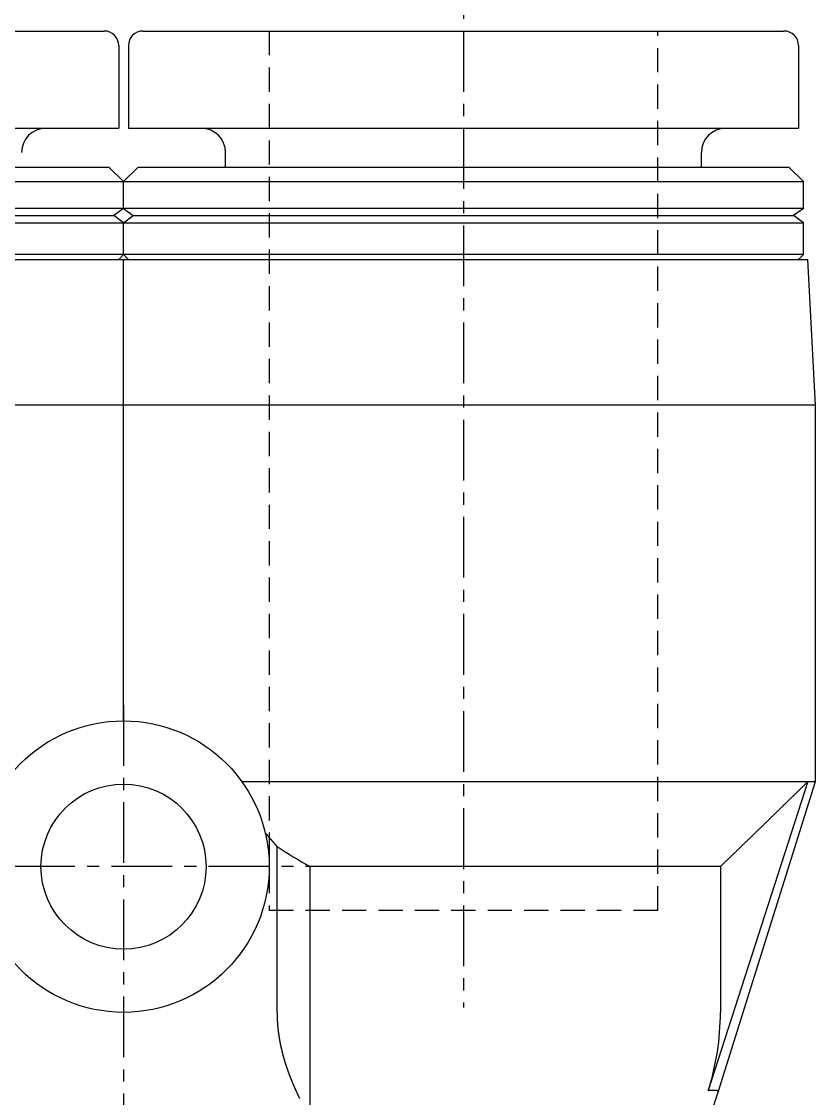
# Model space of a CAD drawing. Extents: x -6 to 107, y -15 to 86.
# Drawn here: x 37.23 to 53.58, y 29.68 to 51.85 of the extents above; entities that cross this region are included whole.
import ezdxf

# ---------------------------------------------------------------- set-up
doc = ezdxf.new("R2010")
doc.units = 0
doc.linetypes.add('CENTER', pattern=[2, 1.25, -0.25, 0.25, -0.25])
doc.linetypes.add('DASHED', pattern=[0.75, 0.5, -0.25])
doc.layers.get('0').update_dxf_attribs({"linetype": 'CONTINUOUS'})
doc.layers.add('CENTER', color=1, linetype='CENTER')

msp = doc.modelspace()

# ---------------------------------------------------------------- linework, layer by layer
at = {"color": 7, "linetype": 'CONTINUOUS'}
for p, q in [((25.731, 51.652), (38.931, 51.652)), ((39.731, 51.652), (52.931, 51.652)), ((39.231, 51.352), (39.231, 49.652)), ((39.431, 51.352), (39.431, 49.652)), ((53.231, 51.352), (53.231, 49.652)), ((25.431, 49.652), (39.231, 49.652)), ((39.431, 49.652), (53.231, 49.652)), ((41.431, 48.852), (41.431, 49.152)), ((51.231, 48.852), (51.231, 49.152)), ((25.631, 48.852), (39.031, 48.852)), ((39.331, 48.552), (39.031, 48.852)), ((39.331, 48.552), (39.631, 48.852)), ((39.631, 48.852), (53.031, 48.852)), ((53.331, 48.552), (53.031, 48.852)), ((25.331, 48.552), (39.331, 48.552)), ((39.331, 48.552), (53.331, 48.552)), ((39.331, 48.002), (39.331, 48.552)), ((53.331, 48.002), (53.331, 48.552)), ((39.331, 48.002), (25.331, 48.002)), ((39.331, 48.002), (39.131, 47.852)), ((39.331, 48.002), (39.531, 47.852)), ((53.331, 48.002), (39.331, 48.002)), ((53.331, 48.002), (53.131, 47.852)), ((25.331, 47.702), (39.331, 47.702)), ((25.531, 47.852), (39.131, 47.852)), ((39.331, 47.702), (39.131, 47.852)), ((39.331, 47.702), (39.531, 47.852)), ((39.331, 47.702), (53.331, 47.702)), ((39.331, 47.052), (39.331, 47.702)), ((39.531, 47.852), (53.131, 47.852)), ((53.331, 47.702), (53.131, 47.852)), ((53.331, 47.052), (53.331, 47.702)), ((39.331, 47.052), (25.331, 47.052)), ((39.231, 46.952), (39.331, 47.052)), ((39.431, 46.952), (39.331, 47.052)), ((53.331, 47.052), (39.331, 47.052)), ((53.231, 46.952), (53.331, 47.052)), ((25.238, 46.952), (53.423, 46.952)), ((39.331, 37.452), (39.331, 46.952)), ((53.581, 43.952), (53.423, 46.952)), ((53.581, 43.952), (25.081, 43.952)), ((53.581, 36.202), (53.581, 43.952)), ((41.767, 36.202), (53.581, 36.202)), ((53.424, 36.202), (51.372, 29.844)), ((51.579, 29.809), (53.581, 36.202)), ((42.493, 31.452), (42.493, 34.866)), ((51.622, 34.452), (43.168, 34.452)), ((43.168, 34.452), (43.168, 29.277)), ((51.622, 34.452), (51.622, 31.452))]:
    msp.add_line(p, q, dxfattribs=at)
at = {"color": 3, "linetype": 'DASHED'}
for p, q in [((42.331, 51.652), (42.331, 33.552)), ((50.331, 33.552), (50.331, 51.652)), ((42.331, 33.552), (50.331, 33.552)), ((39.338, 31.452), (39.224, 31.454))]:
    msp.add_line(p, q, dxfattribs=at)
at = {"color": 7}
for points in [[(51.622, 34.452, 0), (51.633, 34.463, 0), (51.645, 34.474, 0), (51.656, 34.484, 0), (51.668, 34.495, 0), (51.679, 34.506, 0), (51.69, 34.517, 0), (51.702, 34.528, 0), (51.713, 34.539, 0), (51.724, 34.55, 0), (51.736, 34.561, 0), (51.747, 34.572, 0), (51.759, 34.583, 0), (51.77, 34.594, 0), (51.781, 34.605, 0), (51.793, 34.616, 0), (51.804, 34.627, 0), (51.815, 34.638, 0), (51.827, 34.649, 0), (51.838, 34.66, 0), (51.849, 34.671, 0), (51.861, 34.682, 0), (51.872, 34.693, 0), (51.884, 34.704, 0), (51.895, 34.715, 0), (51.906, 34.726, 0), (51.918, 34.737, 0), (51.929, 34.748, 0), (51.94, 34.759, 0), (51.952, 34.77, 0), (51.963, 34.781, 0), (51.974, 34.792, 0), (51.986, 34.803, 0), (51.997, 34.814, 0), (52.009, 34.825, 0), (52.02, 34.836, 0), (52.031, 34.847, 0), (52.043, 34.858, 0), (52.054, 34.868, 0), (52.065, 34.88, 0), (52.077, 34.891, 0), (52.088, 34.901, 0), (52.099, 34.913, 0), (52.111, 34.923, 0), (52.122, 34.934, 0), (52.133, 34.945, 0), (52.145, 34.956, 0), (52.156, 34.967, 0), (52.167, 34.978, 0), (52.179, 34.989, 0), (52.19, 35, 0), (52.202, 35.011, 0), (52.213, 35.022, 0), (52.224, 35.033, 0), (52.236, 35.044, 0), (52.247, 35.055, 0), (52.258, 35.066, 0), (52.27, 35.077, 0), (52.281, 35.088, 0), (52.292, 35.099, 0), (52.304, 35.11, 0), (52.315, 35.121, 0), (52.326, 35.132, 0), (52.338, 35.143, 0), (52.349, 35.154, 0), (52.36, 35.165, 0), (52.372, 35.176, 0), (52.383, 35.187, 0), (52.394, 35.198, 0), (52.406, 35.209, 0), (52.417, 35.22, 0), (52.428, 35.231, 0), (52.44, 35.242, 0), (52.451, 35.253, 0), (52.462, 35.264, 0), (52.474, 35.275, 0), (52.485, 35.286, 0), (52.496, 35.297, 0), (52.508, 35.308, 0), (52.519, 35.319, 0), (52.53, 35.33, 0), (52.542, 35.341, 0), (52.553, 35.352, 0), (52.564, 35.363, 0), (52.576, 35.374, 0), (52.587, 35.385, 0), (52.598, 35.396, 0), (52.61, 35.407, 0), (52.621, 35.418, 0), (52.632, 35.429, 0), (52.644, 35.44, 0), (52.655, 35.451, 0), (52.666, 35.462, 0), (52.678, 35.473, 0), (52.689, 35.484, 0), (52.7, 35.495, 0), (52.712, 35.507, 0), (52.723, 35.517, 0), (52.734, 35.529, 0), (52.746, 35.539, 0), (52.757, 35.55, 0), (52.768, 35.562, 0), (52.779, 35.573, 0), (52.791, 35.584, 0), (52.802, 35.595, 0), (52.813, 35.606, 0), (52.825, 35.617, 0), (52.836, 35.628, 0), (52.847, 35.639, 0), (52.859, 35.65, 0), (52.87, 35.661, 0), (52.881, 35.672, 0), (52.893, 35.683, 0), (52.904, 35.694, 0), (52.915, 35.705, 0), (52.927, 35.716, 0), (52.938, 35.727, 0), (52.949, 35.738, 0), (52.961, 35.749, 0), (52.972, 35.76, 0), (52.983, 35.771, 0), (52.995, 35.782, 0), (53.006, 35.793, 0), (53.017, 35.804, 0), (53.028, 35.815, 0), (53.04, 35.826, 0), (53.051, 35.837, 0), (53.062, 35.848, 0), (53.074, 35.859, 0), (53.085, 35.87, 0), (53.096, 35.881, 0), (53.108, 35.892, 0), (53.119, 35.903, 0), (53.13, 35.914, 0), (53.141, 35.925, 0), (53.153, 35.937, 0), (53.164, 35.948, 0), (53.175, 35.959, 0), (53.187, 35.97, 0), (53.198, 35.981, 0), (53.209, 35.992, 0), (53.221, 36.003, 0), (53.232, 36.014, 0), (53.243, 36.025, 0), (53.254, 36.036, 0), (53.266, 36.047, 0), (53.277, 36.058, 0), (53.288, 36.069, 0), (53.3, 36.08, 0), (53.311, 36.091, 0), (53.322, 36.102, 0), (53.333, 36.113, 0), (53.345, 36.124, 0), (53.356, 36.135, 0), (53.367, 36.146, 0), (53.379, 36.157, 0), (53.39, 36.169, 0), (53.401, 36.179, 0), (53.412, 36.191, 0), (53.424, 36.202, 0)], [(42.493, 34.866, 0), (42.491, 34.868, 0), (42.49, 34.869, 0), (42.488, 34.871, 0), (42.487, 34.873, 0), (42.485, 34.875, 0), (42.484, 34.877, 0), (42.482, 34.878, 0), (42.481, 34.88, 0), (42.479, 34.882, 0), (42.478, 34.884, 0), (42.476, 34.886, 0), (42.475, 34.887, 0), (42.473, 34.889, 0), (42.472, 34.891, 0), (42.47, 34.893, 0), (42.469, 34.895, 0), (42.467, 34.896, 0), (42.466, 34.898, 0), (42.464, 34.9, 0), (42.462, 34.902, 0), (42.461, 34.904, 0), (42.459, 34.905, 0), (42.458, 34.907, 0), (42.456, 34.909, 0), (42.455, 34.911, 0), (42.453, 34.912, 0), (42.452, 34.914, 0), (42.45, 34.916, 0), (42.449, 34.918, 0), (42.447, 34.92, 0), (42.446, 34.921, 0), (42.444, 34.923, 0), (42.443, 34.925, 0), (42.441, 34.927, 0), (42.44, 34.928, 0), (42.438, 34.93, 0), (42.437, 34.932, 0), (42.435, 34.934, 0), (42.434, 34.936, 0), (42.432, 34.937, 0), (42.431, 34.939, 0), (42.429, 34.941, 0), (42.428, 34.943, 0), (42.426, 34.945, 0), (42.424, 34.946, 0), (42.423, 34.948, 0), (42.421, 34.95, 0), (42.42, 34.952, 0), (42.418, 34.953, 0), (42.417, 34.955, 0), (42.415, 34.957, 0), (42.414, 34.959, 0), (42.412, 34.961, 0), (42.411, 34.962, 0), (42.409, 34.964, 0), (42.408, 34.966, 0), (42.406, 34.968, 0), (42.404, 34.969, 0), (42.403, 34.971, 0), (42.401, 34.973, 0), (42.4, 34.975, 0), (42.398, 34.977, 0), (42.397, 34.978, 0), (42.395, 34.98, 0), (42.394, 34.982, 0), (42.392, 34.984, 0), (42.391, 34.986, 0), (42.389, 34.987, 0), (42.388, 34.989, 0), (42.386, 34.991, 0), (42.385, 34.993, 0), (42.383, 34.994, 0), (42.382, 34.996, 0), (42.38, 34.998, 0), (42.379, 35, 0), (42.377, 35.002, 0), (42.375, 35.003, 0), (42.374, 35.005, 0), (42.372, 35.007, 0), (42.371, 35.009, 0), (42.369, 35.01, 0), (42.368, 35.012, 0), (42.366, 35.014, 0), (42.365, 35.016, 0), (42.363, 35.017, 0), (42.362, 35.019, 0), (42.36, 35.021, 0), (42.358, 35.023, 0), (42.357, 35.025, 0), (42.355, 35.026, 0), (42.354, 35.028, 0), (42.352, 35.03, 0), (42.351, 35.032, 0), (42.349, 35.033, 0), (42.348, 35.035, 0), (42.346, 35.037, 0), (42.345, 35.039, 0), (42.343, 35.041, 0), (42.342, 35.042, 0), (42.34, 35.044, 0), (42.339, 35.046, 0), (42.337, 35.048, 0), (42.335, 35.049, 0), (42.334, 35.051, 0), (42.332, 35.053, 0), (42.331, 35.055, 0), (42.329, 35.056, 0), (42.328, 35.058, 0), (42.326, 35.06, 0), (42.325, 35.062, 0), (42.323, 35.064, 0), (42.322, 35.065, 0), (42.32, 35.067, 0), (42.318, 35.069, 0), (42.317, 35.071, 0), (42.315, 35.072, 0), (42.314, 35.074, 0), (42.312, 35.076, 0), (42.311, 35.078, 0), (42.309, 35.08, 0), (42.308, 35.081, 0), (42.306, 35.083, 0), (42.304, 35.085, 0), (42.303, 35.087, 0), (42.301, 35.088, 0), (42.3, 35.09, 0), (42.298, 35.092, 0), (42.297, 35.094, 0), (42.295, 35.095, 0), (42.294, 35.097, 0), (42.292, 35.099, 0), (42.291, 35.101, 0), (42.289, 35.102, 0), (42.287, 35.104, 0), (42.286, 35.106, 0), (42.284, 35.108, 0), (42.283, 35.109, 0), (42.281, 35.111, 0), (42.28, 35.113, 0), (42.278, 35.115, 0), (42.277, 35.117, 0), (42.275, 35.118, 0), (42.273, 35.12, 0), (42.272, 35.122, 0), (42.27, 35.124, 0), (42.269, 35.125, 0), (42.267, 35.127, 0), (42.266, 35.129, 0), (42.264, 35.131, 0), (42.263, 35.132, 0), (42.261, 35.134, 0), (42.26, 35.136, 0), (42.258, 35.138, 0), (42.256, 35.139, 0), (42.255, 35.141, 0), (42.253, 35.143, 0), (42.252, 35.145, 0), (42.25, 35.147, 0), (42.249, 35.148, 0)], [(42.493, 31.452, 0), (42.493, 31.448, 0), (42.493, 31.444, 0), (42.493, 31.44, 0), (42.493, 31.436, 0), (42.493, 31.433, 0), (42.493, 31.429, 0), (42.493, 31.425, 0), (42.493, 31.421, 0), (42.493, 31.418, 0), (42.493, 31.414, 0), (42.493, 31.41, 0), (42.493, 31.406, 0), (42.493, 31.402, 0), (42.493, 31.398, 0), (42.493, 31.395, 0), (42.493, 31.391, 0), (42.494, 31.387, 0), (42.494, 31.383, 0), (42.494, 31.38, 0), (42.494, 31.376, 0), (42.494, 31.372, 0), (42.494, 31.368, 0), (42.494, 31.364, 0), (42.494, 31.361, 0), (42.494, 31.357, 0), (42.494, 31.353, 0), (42.495, 31.349, 0), (42.495, 31.345, 0), (42.495, 31.342, 0), (42.495, 31.338, 0), (42.495, 31.334, 0), (42.495, 31.33, 0), (42.495, 31.326, 0), (42.495, 31.323, 0), (42.496, 31.319, 0), (42.496, 31.315, 0), (42.496, 31.311, 0), (42.496, 31.308, 0), (42.496, 31.304, 0), (42.496, 31.3, 0), (42.497, 31.296, 0), (42.497, 31.292, 0), (42.497, 31.288, 0), (42.497, 31.285, 0), (42.498, 31.281, 0), (42.498, 31.277, 0), (42.498, 31.273, 0), (42.498, 31.27, 0), (42.498, 31.266, 0), (42.499, 31.262, 0), (42.499, 31.258, 0), (42.499, 31.255, 0), (42.499, 31.251, 0), (42.499, 31.247, 0), (42.5, 31.243, 0), (42.5, 31.239, 0), (42.5, 31.235, 0), (42.501, 31.232, 0), (42.501, 31.228, 0), (42.501, 31.224, 0), (42.501, 31.22, 0), (42.502, 31.217, 0), (42.502, 31.213, 0), (42.502, 31.209, 0), (42.502, 31.205, 0), (42.503, 31.201, 0), (42.503, 31.198, 0), (42.503, 31.194, 0), (42.504, 31.19, 0), (42.504, 31.186, 0), (42.504, 31.183, 0), (42.505, 31.179, 0), (42.505, 31.175, 0), (42.505, 31.171, 0), (42.506, 31.167, 0), (42.506, 31.164, 0), (42.506, 31.16, 0), (42.507, 31.156, 0), (42.507, 31.152, 0), (42.507, 31.149, 0), (42.508, 31.145, 0), (42.508, 31.141, 0), (42.508, 31.137, 0), (42.509, 31.133, 0), (42.509, 31.13, 0), (42.51, 31.126, 0), (42.51, 31.122, 0), (42.51, 31.118, 0), (42.511, 31.115, 0), (42.511, 31.111, 0), (42.512, 31.107, 0), (42.512, 31.103, 0), (42.512, 31.099, 0), (42.513, 31.096, 0), (42.513, 31.092, 0), (42.514, 31.088, 0), (42.514, 31.084, 0), (42.515, 31.081, 0), (42.515, 31.077, 0), (42.516, 31.073, 0), (42.516, 31.069, 0), (42.516, 31.066, 0), (42.517, 31.062, 0), (42.517, 31.058, 0), (42.518, 31.054, 0), (42.518, 31.05, 0), (42.519, 31.047, 0), (42.519, 31.043, 0), (42.52, 31.039, 0), (42.52, 31.035, 0), (42.521, 31.032, 0), (42.521, 31.028, 0), (42.522, 31.024, 0), (42.522, 31.02, 0), (42.523, 31.017, 0), (42.523, 31.013, 0), (42.524, 31.009, 0), (42.524, 31.005, 0), (42.525, 31.002, 0), (42.525, 30.998, 0), (42.526, 30.994, 0), (42.526, 30.99, 0), (42.527, 30.987, 0), (42.527, 30.983, 0), (42.528, 30.979, 0), (42.529, 30.975, 0), (42.529, 30.972, 0), (42.53, 30.968, 0), (42.53, 30.964, 0), (42.531, 30.96, 0), (42.531, 30.957, 0), (42.532, 30.953, 0), (42.533, 30.949, 0), (42.533, 30.945, 0), (42.534, 30.942, 0), (42.534, 30.938, 0), (42.535, 30.934, 0), (42.536, 30.93, 0), (42.536, 30.927, 0), (42.537, 30.923, 0), (42.537, 30.919, 0), (42.538, 30.915, 0), (42.539, 30.912, 0), (42.539, 30.908, 0), (42.54, 30.904, 0), (42.541, 30.9, 0), (42.541, 30.897, 0), (42.542, 30.893, 0), (42.542, 30.889, 0), (42.543, 30.886, 0), (42.544, 30.882, 0), (42.544, 30.878, 0), (42.545, 30.874, 0), (42.546, 30.87, 0), (42.547, 30.867, 0), (42.547, 30.863, 0), (42.548, 30.859, 0), (42.549, 30.856, 0), (42.549, 30.852, 0), (42.55, 30.848, 0), (42.551, 30.844, 0), (42.551, 30.841, 0), (42.552, 30.837, 0), (42.553, 30.833, 0), (42.553, 30.829, 0), (42.554, 30.826, 0), (42.555, 30.822, 0), (42.556, 30.818, 0), (42.556, 30.815, 0), (42.557, 30.811, 0), (42.558, 30.807, 0), (42.559, 30.803, 0), (42.559, 30.8, 0), (42.56, 30.796, 0), (42.561, 30.792, 0), (42.562, 30.789, 0), (42.562, 30.785, 0), (42.563, 30.781, 0), (42.564, 30.777, 0), (42.565, 30.774, 0), (42.566, 30.77, 0), (42.566, 30.766, 0), (42.567, 30.763, 0), (42.568, 30.759, 0), (42.569, 30.755, 0), (42.569, 30.751, 0), (42.57, 30.748, 0), (42.571, 30.744, 0), (42.572, 30.74, 0), (42.573, 30.737, 0), (42.574, 30.733, 0), (42.574, 30.729, 0), (42.575, 30.726, 0), (42.576, 30.722, 0), (42.577, 30.718, 0), (42.578, 30.714, 0), (42.578, 30.711, 0), (42.579, 30.707, 0), (42.58, 30.703, 0), (42.581, 30.7, 0), (42.582, 30.696, 0), (42.583, 30.692, 0), (42.584, 30.689, 0), (42.584, 30.685, 0), (42.585, 30.681, 0), (42.586, 30.677, 0), (42.587, 30.674, 0), (42.588, 30.67, 0), (42.589, 30.666, 0), (42.59, 30.663, 0), (42.591, 30.659, 0), (42.592, 30.655, 0), (42.593, 30.652, 0), (42.593, 30.648, 0), (42.594, 30.644, 0), (42.595, 30.641, 0), (42.596, 30.637, 0), (42.597, 30.633, 0), (42.598, 30.63, 0), (42.599, 30.626, 0), (42.6, 30.622, 0), (42.601, 30.619, 0), (42.602, 30.615, 0), (42.603, 30.611, 0), (42.604, 30.608, 0), (42.605, 30.604, 0), (42.605, 30.6, 0), (42.606, 30.596, 0), (42.607, 30.593, 0), (42.608, 30.589, 0), (42.609, 30.585, 0), (42.61, 30.582, 0), (42.611, 30.578, 0), (42.612, 30.574, 0), (42.613, 30.571, 0), (42.614, 30.567, 0), (42.615, 30.563, 0), (42.616, 30.56, 0), (42.617, 30.556, 0), (42.618, 30.552, 0), (42.619, 30.549, 0), (42.62, 30.545, 0), (42.621, 30.541, 0), (42.622, 30.538, 0), (42.623, 30.534, 0), (42.624, 30.53, 0), (42.625, 30.527, 0), (42.626, 30.523, 0), (42.627, 30.52, 0), (42.628, 30.516, 0), (42.63, 30.512, 0), (42.63, 30.509, 0), (42.632, 30.505, 0), (42.633, 30.501, 0), (42.634, 30.498, 0), (42.635, 30.494, 0), (42.636, 30.49, 0), (42.637, 30.487, 0), (42.638, 30.483, 0), (42.639, 30.48, 0), (42.64, 30.476, 0), (42.641, 30.472, 0), (42.642, 30.469, 0), (42.643, 30.465, 0), (42.644, 30.461, 0), (42.645, 30.458, 0), (42.647, 30.454, 0), (42.648, 30.45, 0), (42.649, 30.447, 0), (42.65, 30.443, 0), (42.651, 30.439, 0), (42.652, 30.436, 0), (42.653, 30.432, 0), (42.654, 30.429, 0), (42.655, 30.425, 0), (42.657, 30.421, 0), (42.658, 30.418, 0), (42.659, 30.414, 0), (42.66, 30.41, 0), (42.661, 30.407, 0), (42.662, 30.403, 0), (42.663, 30.4, 0), (42.664, 30.396, 0), (42.666, 30.392, 0), (42.667, 30.389, 0), (42.668, 30.385, 0), (42.669, 30.381, 0), (42.67, 30.378, 0), (42.671, 30.374, 0), (42.672, 30.371, 0), (42.674, 30.367, 0), (42.675, 30.363, 0), (42.676, 30.36, 0), (42.677, 30.356, 0), (42.678, 30.353, 0), (42.68, 30.349, 0), (42.681, 30.346, 0), (42.682, 30.342, 0), (42.683, 30.338, 0), (42.684, 30.335, 0), (42.686, 30.331, 0), (42.687, 30.328, 0), (42.688, 30.324, 0), (42.689, 30.32, 0), (42.69, 30.317, 0), (42.692, 30.313, 0), (42.693, 30.309, 0), (42.694, 30.306, 0), (42.695, 30.302, 0), (42.697, 30.299, 0), (42.698, 30.295, 0), (42.699, 30.291, 0), (42.7, 30.288, 0), (42.701, 30.284, 0), (42.703, 30.281, 0), (42.704, 30.277, 0), (42.705, 30.274, 0), (42.706, 30.27, 0), (42.708, 30.267, 0), (42.709, 30.263, 0), (42.71, 30.259, 0), (42.712, 30.256, 0), (42.713, 30.252, 0), (42.714, 30.249, 0), (42.715, 30.245, 0), (42.717, 30.241, 0), (42.718, 30.238, 0), (42.719, 30.234, 0), (42.72, 30.231, 0), (42.722, 30.227, 0), (42.723, 30.224, 0), (42.724, 30.22, 0), (42.726, 30.216, 0), (42.727, 30.213, 0), (42.728, 30.209, 0), (42.73, 30.206, 0), (42.731, 30.202, 0), (42.732, 30.199, 0), (42.733, 30.195, 0), (42.735, 30.192, 0), (42.736, 30.188, 0), (42.737, 30.184, 0), (42.739, 30.181, 0), (42.74, 30.177, 0), (42.741, 30.174, 0), (42.743, 30.17, 0), (42.744, 30.167, 0), (42.745, 30.163, 0), (42.747, 30.16, 0), (42.748, 30.156, 0), (42.749, 30.152, 0), (42.751, 30.149, 0), (42.752, 30.145, 0), (42.753, 30.142, 0), (42.755, 30.138, 0), (42.756, 30.135, 0), (42.758, 30.131, 0), (42.759, 30.128, 0), (42.76, 30.124, 0), (42.762, 30.12, 0), (42.763, 30.117, 0), (42.764, 30.113, 0), (42.766, 30.11, 0), (42.767, 30.106, 0), (42.769, 30.103, 0), (42.77, 30.099, 0), (42.771, 30.096, 0), (42.773, 30.092, 0), (42.774, 30.089, 0), (42.776, 30.085, 0), (42.777, 30.082, 0), (42.778, 30.078, 0), (42.78, 30.075, 0), (42.781, 30.071, 0), (42.782, 30.068, 0), (42.784, 30.064, 0), (42.785, 30.061, 0), (42.787, 30.057, 0), (42.788, 30.053, 0), (42.79, 30.05, 0), (42.791, 30.047, 0), (42.792, 30.043, 0), (42.794, 30.04, 0), (42.795, 30.036, 0), (42.797, 30.032, 0), (42.798, 30.029, 0), (42.8, 30.025, 0), (42.801, 30.022, 0), (42.803, 30.018, 0), (42.804, 30.015, 0), (42.805, 30.011, 0), (42.807, 30.008, 0), (42.808, 30.004, 0), (42.81, 30.001, 0), (42.811, 29.997, 0), (42.813, 29.994, 0), (42.814, 29.99, 0), (42.816, 29.987, 0), (42.817, 29.983, 0), (42.819, 29.98, 0), (42.82, 29.976, 0), (42.822, 29.973, 0), (42.823, 29.969, 0), (42.825, 29.966, 0), (42.826, 29.962, 0), (42.828, 29.959, 0), (42.829, 29.955, 0), (42.831, 29.952, 0), (42.832, 29.948, 0), (42.833, 29.945, 0), (42.835, 29.942, 0), (42.836, 29.938, 0), (42.838, 29.934, 0), (42.84, 29.931, 0), (42.841, 29.928, 0), (42.843, 29.924, 0), (42.844, 29.921, 0), (42.846, 29.917, 0), (42.847, 29.914, 0), (42.849, 29.91, 0), (42.85, 29.907, 0), (42.852, 29.903, 0), (42.853, 29.9, 0), (42.855, 29.896, 0), (42.856, 29.893, 0), (42.858, 29.889, 0), (42.859, 29.886, 0), (42.861, 29.882, 0), (42.862, 29.879, 0), (42.864, 29.875, 0), (42.865, 29.872, 0), (42.867, 29.869, 0), (42.868, 29.865, 0), (42.87, 29.862, 0), (42.872, 29.858, 0), (42.873, 29.855, 0), (42.875, 29.851, 0), (42.876, 29.848, 0), (42.878, 29.844, 0), (42.88, 29.841, 0), (42.881, 29.837, 0), (42.883, 29.834, 0), (42.884, 29.831, 0), (42.886, 29.827, 0), (42.887, 29.824, 0), (42.889, 29.82, 0), (42.891, 29.817, 0), (42.892, 29.813, 0), (42.894, 29.81, 0), (42.895, 29.806, 0), (42.897, 29.803, 0), (42.898, 29.799, 0), (42.9, 29.796, 0), (42.902, 29.793, 0), (42.903, 29.789, 0), (42.905, 29.786, 0), (42.906, 29.782, 0), (42.908, 29.779, 0), (42.91, 29.775, 0), (42.911, 29.772, 0), (42.913, 29.769, 0), (42.914, 29.765, 0), (42.916, 29.762, 0), (42.918, 29.758, 0), (42.919, 29.755, 0), (42.921, 29.751, 0), (42.923, 29.748, 0), (42.924, 29.744, 0), (42.926, 29.741, 0), (42.928, 29.738, 0), (42.929, 29.734, 0), (42.931, 29.731, 0), (42.932, 29.727, 0), (42.934, 29.724, 0), (42.936, 29.721, 0), (42.937, 29.717, 0), (42.939, 29.714, 0), (42.941, 29.71, 0), (42.942, 29.707, 0), (42.944, 29.703, 0), (42.946, 29.7, 0), (42.947, 29.697, 0), (42.949, 29.693, 0), (42.95, 29.69, 0), (42.952, 29.686, 0), (42.954, 29.683, 0), (42.956, 29.68, 0), (42.957, 29.676, 0)], [(51.58, 29.809, 0), (51.58, 29.809, 0), (51.58, 29.809, 0), (51.58, 29.81, 0), (51.58, 29.81, 0), (51.58, 29.811, 0), (51.58, 29.811, 0), (51.58, 29.812, 0), (51.58, 29.812, 0), (51.58, 29.813, 0), (51.581, 29.813, 0), (51.581, 29.813, 0), (51.581, 29.814, 0), (51.581, 29.814, 0), (51.581, 29.815, 0), (51.581, 29.815, 0), (51.581, 29.816, 0), (51.581, 29.816, 0), (51.581, 29.817, 0), (51.581, 29.817, 0), (51.581, 29.817, 0), (51.581, 29.818, 0), (51.581, 29.818, 0), (51.581, 29.819, 0), (51.581, 29.819, 0), (51.581, 29.82, 0), (51.581, 29.82, 0), (51.581, 29.821, 0), (51.58, 29.821, 0), (51.58, 29.822, 0), (51.58, 29.822, 0), (51.58, 29.822, 0), (51.58, 29.823, 0), (51.58, 29.823, 0), (51.58, 29.824, 0), (51.58, 29.824, 0), (51.579, 29.825, 0), (51.579, 29.825, 0), (51.579, 29.825, 0), (51.579, 29.826, 0), (51.578, 29.826, 0), (51.578, 29.826, 0), (51.578, 29.827, 0), (51.578, 29.827, 0), (51.578, 29.828, 0), (51.577, 29.828, 0), (51.577, 29.828, 0), (51.577, 29.829, 0), (51.577, 29.829, 0), (51.576, 29.829, 0), (51.576, 29.83, 0), (51.575, 29.83, 0), (51.575, 29.83, 0), (51.575, 29.831, 0), (51.575, 29.831, 0), (51.574, 29.831, 0), (51.574, 29.832, 0), (51.574, 29.832, 0), (51.573, 29.832, 0), (51.573, 29.832, 0), (51.572, 29.833, 0), (51.572, 29.833, 0), (51.572, 29.833, 0), (51.571, 29.834, 0), (51.571, 29.834, 0), (51.571, 29.834, 0), (51.57, 29.834, 0), (51.57, 29.834, 0), (51.569, 29.835, 0), (51.569, 29.835, 0), (51.569, 29.835, 0), (51.568, 29.835, 0), (51.568, 29.836, 0), (51.568, 29.836, 0), (51.567, 29.836, 0), (51.567, 29.836, 0), (51.566, 29.836, 0), (51.566, 29.837, 0), (51.566, 29.837, 0), (51.565, 29.837, 0), (51.565, 29.837, 0), (51.564, 29.837, 0), (51.564, 29.837, 0), (51.563, 29.838, 0), (51.563, 29.838, 0), (51.562, 29.838, 0), (51.562, 29.838, 0), (51.562, 29.838, 0), (51.561, 29.838, 0), (51.561, 29.839, 0), (51.56, 29.839, 0), (51.56, 29.839, 0), (51.56, 29.839, 0), (51.559, 29.839, 0), (51.559, 29.839, 0), (51.558, 29.839, 0), (51.558, 29.84, 0), (51.557, 29.84, 0), (51.557, 29.84, 0), (51.556, 29.84, 0), (51.556, 29.84, 0), (51.556, 29.84, 0), (51.555, 29.84, 0), (51.555, 29.84, 0), (51.554, 29.84, 0), (51.554, 29.841, 0), (51.553, 29.841, 0), (51.553, 29.841, 0), (51.553, 29.841, 0), (51.552, 29.841, 0), (51.552, 29.841, 0), (51.551, 29.841, 0), (51.551, 29.841, 0), (51.55, 29.841, 0), (51.55, 29.841, 0), (51.55, 29.841, 0), (51.549, 29.842, 0), (51.549, 29.842, 0), (51.548, 29.842, 0), (51.548, 29.842, 0), (51.547, 29.842, 0), (51.547, 29.842, 0), (51.546, 29.842, 0), (51.546, 29.842, 0), (51.546, 29.842, 0), (51.545, 29.842, 0), (51.545, 29.842, 0), (51.544, 29.842, 0), (51.544, 29.843, 0), (51.543, 29.843, 0), (51.543, 29.843, 0), (51.542, 29.843, 0), (51.542, 29.843, 0), (51.542, 29.843, 0), (51.541, 29.843, 0), (51.541, 29.843, 0), (51.54, 29.843, 0), (51.54, 29.843, 0), (51.539, 29.843, 0), (51.539, 29.843, 0), (51.538, 29.843, 0), (51.538, 29.843, 0), (51.538, 29.843, 0), (51.537, 29.843, 0), (51.537, 29.843, 0), (51.536, 29.843, 0), (51.536, 29.843, 0), (51.535, 29.843, 0), (51.535, 29.844, 0), (51.534, 29.844, 0), (51.534, 29.844, 0), (51.533, 29.844, 0), (51.533, 29.844, 0), (51.533, 29.844, 0), (51.532, 29.844, 0), (51.532, 29.844, 0), (51.531, 29.844, 0), (51.531, 29.844, 0), (51.53, 29.844, 0), (51.53, 29.844, 0), (51.529, 29.844, 0), (51.529, 29.844, 0), (51.529, 29.844, 0), (51.528, 29.844, 0), (51.528, 29.844, 0), (51.527, 29.844, 0), (51.527, 29.844, 0), (51.526, 29.844, 0), (51.526, 29.844, 0), (51.526, 29.844, 0), (51.525, 29.844, 0), (51.525, 29.844, 0), (51.524, 29.844, 0), (51.524, 29.844, 0), (51.523, 29.844, 0), (51.523, 29.844, 0), (51.522, 29.844, 0), (51.522, 29.844, 0), (51.521, 29.844, 0), (51.521, 29.844, 0), (51.52, 29.845, 0), (51.52, 29.845, 0), (51.52, 29.845, 0), (51.519, 29.845, 0), (51.519, 29.845, 0), (51.518, 29.845, 0), (51.518, 29.845, 0), (51.517, 29.845, 0), (51.517, 29.845, 0), (51.517, 29.845, 0), (51.516, 29.845, 0), (51.516, 29.845, 0), (51.515, 29.845, 0), (51.515, 29.845, 0), (51.514, 29.845, 0), (51.514, 29.845, 0), (51.513, 29.845, 0), (51.513, 29.845, 0), (51.512, 29.845, 0), (51.512, 29.845, 0), (51.511, 29.845, 0), (51.511, 29.845, 0), (51.511, 29.845, 0), (51.51, 29.845, 0), (51.51, 29.845, 0), (51.509, 29.845, 0), (51.509, 29.845, 0), (51.508, 29.845, 0), (51.508, 29.845, 0), (51.508, 29.845, 0), (51.507, 29.845, 0), (51.507, 29.845, 0), (51.506, 29.845, 0), (51.506, 29.845, 0), (51.505, 29.845, 0), (51.505, 29.845, 0), (51.504, 29.845, 0), (51.504, 29.845, 0), (51.503, 29.845, 0), (51.503, 29.845, 0), (51.503, 29.845, 0), (51.502, 29.845, 0), (51.502, 29.845, 0), (51.501, 29.845, 0), (51.501, 29.845, 0), (51.5, 29.845, 0), (51.5, 29.845, 0), (51.499, 29.845, 0), (51.499, 29.845, 0), (51.498, 29.845, 0), (51.498, 29.845, 0), (51.498, 29.845, 0), (51.497, 29.845, 0), (51.497, 29.845, 0), (51.496, 29.845, 0), (51.496, 29.845, 0), (51.495, 29.845, 0), (51.495, 29.845, 0), (51.495, 29.845, 0), (51.494, 29.845, 0), (51.494, 29.845, 0), (51.493, 29.845, 0), (51.493, 29.844, 0), (51.492, 29.844, 0), (51.492, 29.844, 0), (51.491, 29.844, 0), (51.491, 29.844, 0), (51.49, 29.844, 0), (51.49, 29.844, 0), (51.489, 29.844, 0), (51.489, 29.844, 0), (51.489, 29.844, 0), (51.488, 29.844, 0), (51.488, 29.844, 0), (51.487, 29.844, 0), (51.487, 29.844, 0), (51.486, 29.844, 0), (51.486, 29.844, 0), (51.486, 29.844, 0), (51.485, 29.844, 0), (51.485, 29.844, 0), (51.484, 29.844, 0), (51.484, 29.844, 0), (51.483, 29.844, 0), (51.483, 29.844, 0), (51.482, 29.844, 0), (51.482, 29.844, 0), (51.481, 29.844, 0), (51.481, 29.844, 0), (51.481, 29.844, 0), (51.48, 29.844, 0), (51.48, 29.844, 0), (51.479, 29.844, 0), (51.479, 29.844, 0), (51.478, 29.844, 0), (51.478, 29.844, 0), (51.477, 29.844, 0), (51.477, 29.844, 0), (51.477, 29.844, 0), (51.476, 29.844, 0), (51.476, 29.844, 0), (51.475, 29.844, 0), (51.475, 29.844, 0), (51.474, 29.844, 0), (51.474, 29.844, 0), (51.473, 29.844, 0), (51.473, 29.844, 0), (51.472, 29.844, 0), (51.472, 29.844, 0), (51.472, 29.844, 0), (51.471, 29.844, 0), (51.471, 29.843, 0), (51.47, 29.843, 0), (51.47, 29.843, 0), (51.469, 29.843, 0), (51.469, 29.843, 0), (51.468, 29.843, 0), (51.468, 29.843, 0), (51.468, 29.843, 0), (51.467, 29.843, 0), (51.467, 29.843, 0), (51.466, 29.843, 0), (51.466, 29.843, 0), (51.465, 29.843, 0), (51.465, 29.843, 0), (51.464, 29.843, 0), (51.464, 29.843, 0), (51.464, 29.843, 0), (51.463, 29.843, 0), (51.463, 29.843, 0), (51.462, 29.843, 0), (51.462, 29.843, 0), (51.461, 29.843, 0), (51.461, 29.843, 0), (51.46, 29.843, 0), (51.46, 29.843, 0), (51.459, 29.843, 0), (51.459, 29.843, 0), (51.459, 29.843, 0), (51.458, 29.843, 0), (51.458, 29.843, 0), (51.457, 29.843, 0), (51.457, 29.843, 0), (51.456, 29.843, 0), (51.456, 29.843, 0), (51.455, 29.843, 0), (51.455, 29.843, 0), (51.455, 29.843, 0), (51.454, 29.843, 0), (51.454, 29.843, 0), (51.453, 29.843, 0), (51.453, 29.843, 0), (51.452, 29.843, 0), (51.452, 29.843, 0), (51.451, 29.843, 0), (51.451, 29.843, 0), (51.45, 29.843, 0), (51.45, 29.842, 0), (51.45, 29.842, 0), (51.449, 29.842, 0), (51.449, 29.842, 0), (51.448, 29.842, 0), (51.448, 29.842, 0), (51.447, 29.842, 0), (51.447, 29.842, 0), (51.447, 29.842, 0), (51.446, 29.842, 0), (51.446, 29.842, 0), (51.445, 29.842, 0), (51.445, 29.842, 0), (51.444, 29.842, 0), (51.444, 29.842, 0), (51.443, 29.842, 0), (51.443, 29.842, 0), (51.442, 29.842, 0), (51.442, 29.842, 0), (51.441, 29.842, 0), (51.441, 29.842, 0), (51.441, 29.842, 0), (51.44, 29.842, 0), (51.44, 29.842, 0), (51.439, 29.842, 0), (51.439, 29.842, 0), (51.438, 29.842, 0), (51.438, 29.842, 0), (51.438, 29.842, 0), (51.437, 29.842, 0), (51.437, 29.842, 0), (51.436, 29.842, 0), (51.436, 29.842, 0), (51.435, 29.842, 0), (51.435, 29.842, 0), (51.434, 29.842, 0), (51.434, 29.842, 0), (51.434, 29.842, 0), (51.433, 29.842, 0), (51.433, 29.842, 0), (51.432, 29.842, 0), (51.432, 29.842, 0), (51.431, 29.842, 0), (51.431, 29.841, 0), (51.43, 29.841, 0), (51.43, 29.841, 0), (51.429, 29.841, 0), (51.429, 29.841, 0), (51.428, 29.841, 0), (51.428, 29.841, 0), (51.428, 29.841, 0), (51.427, 29.841, 0), (51.427, 29.841, 0), (51.426, 29.841, 0), (51.426, 29.841, 0), (51.425, 29.841, 0), (51.425, 29.841, 0), (51.425, 29.841, 0), (51.424, 29.841, 0), (51.424, 29.841, 0), (51.423, 29.841, 0), (51.423, 29.841, 0), (51.422, 29.841, 0), (51.422, 29.841, 0), (51.421, 29.841, 0), (51.421, 29.841, 0), (51.42, 29.841, 0), (51.42, 29.841, 0), (51.419, 29.841, 0), (51.419, 29.841, 0), (51.419, 29.841, 0), (51.418, 29.841, 0), (51.418, 29.841, 0), (51.417, 29.841, 0), (51.417, 29.841, 0), (51.416, 29.841, 0), (51.416, 29.841, 0), (51.416, 29.841, 0), (51.415, 29.841, 0), (51.415, 29.841, 0), (51.414, 29.841, 0), (51.414, 29.841, 0), (51.413, 29.841, 0), (51.413, 29.841, 0), (51.412, 29.841, 0), (51.412, 29.841, 0), (51.411, 29.841, 0), (51.411, 29.841, 0), (51.411, 29.841, 0), (51.41, 29.841, 0), (51.41, 29.841, 0), (51.409, 29.841, 0), (51.409, 29.841, 0), (51.408, 29.841, 0), (51.408, 29.841, 0), (51.407, 29.841, 0), (51.407, 29.841, 0), (51.407, 29.841, 0), (51.406, 29.841, 0), (51.406, 29.841, 0), (51.405, 29.841, 0), (51.405, 29.841, 0), (51.404, 29.841, 0), (51.404, 29.841, 0), (51.403, 29.841, 0), (51.403, 29.841, 0), (51.403, 29.841, 0), (51.402, 29.841, 0), (51.402, 29.841, 0), (51.401, 29.841, 0), (51.401, 29.841, 0), (51.4, 29.841, 0), (51.4, 29.841, 0), (51.399, 29.841, 0), (51.399, 29.841, 0), (51.398, 29.841, 0), (51.398, 29.841, 0), (51.398, 29.841, 0), (51.397, 29.841, 0), (51.397, 29.842, 0), (51.396, 29.842, 0), (51.396, 29.842, 0), (51.395, 29.842, 0), (51.395, 29.842, 0), (51.394, 29.842, 0), (51.394, 29.842, 0), (51.394, 29.842, 0), (51.393, 29.842, 0), (51.393, 29.842, 0), (51.392, 29.842, 0), (51.392, 29.842, 0), (51.391, 29.842, 0), (51.391, 29.842, 0), (51.39, 29.842, 0), (51.39, 29.842, 0), (51.389, 29.842, 0), (51.389, 29.842, 0), (51.389, 29.842, 0), (51.388, 29.842, 0), (51.388, 29.842, 0), (51.387, 29.842, 0), (51.387, 29.842, 0), (51.386, 29.842, 0), (51.386, 29.842, 0), (51.385, 29.843, 0), (51.385, 29.843, 0), (51.385, 29.843, 0), (51.384, 29.843, 0), (51.384, 29.843, 0), (51.383, 29.843, 0), (51.383, 29.843, 0), (51.382, 29.843, 0), (51.382, 29.843, 0), (51.381, 29.843, 0), (51.381, 29.843, 0), (51.38, 29.843, 0), (51.38, 29.843, 0), (51.38, 29.843, 0), (51.379, 29.843, 0), (51.379, 29.843, 0), (51.378, 29.843, 0), (51.378, 29.843, 0), (51.377, 29.843, 0), (51.377, 29.844, 0), (51.377, 29.844, 0), (51.376, 29.844, 0), (51.376, 29.844, 0), (51.375, 29.844, 0), (51.375, 29.844, 0), (51.374, 29.844, 0), (51.374, 29.844, 0), (51.373, 29.844, 0), (51.373, 29.844, 0), (51.373, 29.844, 0), (51.372, 29.844, 0)]]:
    msp.add_polyline3d(points, dxfattribs=at)
at = {"color": 3}
msp.add_polyline3d([(42.249, 35.148, 0), (42.249, 35.147, 0), (42.249, 35.147, 0), (42.249, 35.146, 0), (42.249, 35.145, 0), (42.25, 35.144, 0), (42.25, 35.143, 0), (42.25, 35.142, 0), (42.25, 35.142, 0), (42.25, 35.141, 0), (42.251, 35.14, 0), (42.251, 35.139, 0), (42.251, 35.139, 0), (42.251, 35.138, 0), (42.251, 35.137, 0), (42.252, 35.136, 0), (42.252, 35.135, 0), (42.252, 35.134, 0), (42.252, 35.134, 0), (42.252, 35.133, 0), (42.252, 35.132, 0), (42.253, 35.131, 0), (42.253, 35.13, 0), (42.253, 35.13, 0), (42.253, 35.129, 0), (42.253, 35.128, 0), (42.254, 35.127, 0), (42.254, 35.126, 0), (42.254, 35.126, 0), (42.254, 35.125, 0), (42.254, 35.124, 0), (42.255, 35.123, 0), (42.255, 35.122, 0), (42.255, 35.121, 0), (42.255, 35.121, 0), (42.255, 35.12, 0), (42.255, 35.119, 0), (42.256, 35.118, 0), (42.256, 35.117, 0), (42.256, 35.117, 0), (42.256, 35.116, 0), (42.256, 35.115, 0), (42.257, 35.114, 0), (42.257, 35.113, 0), (42.257, 35.112, 0), (42.257, 35.112, 0), (42.257, 35.111, 0), (42.258, 35.11, 0), (42.258, 35.109, 0), (42.258, 35.108, 0), (42.258, 35.108, 0), (42.258, 35.107, 0), (42.258, 35.106, 0), (42.259, 35.105, 0), (42.259, 35.104, 0), (42.259, 35.103, 0), (42.259, 35.103, 0), (42.259, 35.102, 0), (42.26, 35.101, 0), (42.26, 35.1, 0), (42.26, 35.099, 0), (42.26, 35.099, 0), (42.26, 35.098, 0), (42.26, 35.097, 0), (42.261, 35.096, 0), (42.261, 35.095, 0), (42.261, 35.094, 0), (42.261, 35.094, 0), (42.261, 35.093, 0), (42.261, 35.092, 0), (42.262, 35.091, 0), (42.262, 35.09, 0), (42.262, 35.09, 0), (42.262, 35.089, 0), (42.262, 35.088, 0), (42.263, 35.087, 0), (42.263, 35.086, 0), (42.263, 35.086, 0), (42.263, 35.085, 0), (42.263, 35.084, 0), (42.263, 35.083, 0), (42.264, 35.082, 0), (42.264, 35.081, 0), (42.264, 35.081, 0), (42.264, 35.08, 0), (42.264, 35.079, 0), (42.264, 35.078, 0), (42.265, 35.077, 0), (42.265, 35.077, 0), (42.265, 35.076, 0), (42.265, 35.075, 0), (42.265, 35.074, 0), (42.266, 35.073, 0), (42.266, 35.072, 0), (42.266, 35.072, 0), (42.266, 35.071, 0), (42.266, 35.07, 0), (42.266, 35.069, 0), (42.267, 35.068, 0), (42.267, 35.068, 0), (42.267, 35.067, 0), (42.267, 35.066, 0), (42.267, 35.065, 0), (42.267, 35.064, 0), (42.268, 35.063, 0), (42.268, 35.063, 0), (42.268, 35.062, 0), (42.268, 35.061, 0), (42.268, 35.06, 0), (42.268, 35.059, 0), (42.269, 35.059, 0), (42.269, 35.058, 0), (42.269, 35.057, 0), (42.269, 35.056, 0), (42.269, 35.055, 0), (42.269, 35.054, 0), (42.27, 35.054, 0), (42.27, 35.053, 0), (42.27, 35.052, 0), (42.27, 35.051, 0), (42.27, 35.05, 0), (42.27, 35.05, 0), (42.271, 35.049, 0), (42.271, 35.048, 0), (42.271, 35.047, 0), (42.271, 35.046, 0), (42.271, 35.045, 0), (42.271, 35.045, 0), (42.272, 35.044, 0), (42.272, 35.043, 0), (42.272, 35.042, 0), (42.272, 35.041, 0), (42.272, 35.041, 0), (42.272, 35.04, 0), (42.273, 35.039, 0), (42.273, 35.038, 0), (42.273, 35.037, 0), (42.273, 35.036, 0), (42.273, 35.036, 0), (42.273, 35.035, 0), (42.273, 35.034, 0), (42.274, 35.033, 0), (42.274, 35.032, 0), (42.274, 35.032, 0), (42.274, 35.031, 0), (42.274, 35.03, 0), (42.275, 35.029, 0), (42.275, 35.028, 0), (42.275, 35.027, 0), (42.275, 35.027, 0), (42.275, 35.026, 0), (42.275, 35.025, 0), (42.276, 35.024, 0), (42.276, 35.023, 0), (42.276, 35.023, 0), (42.276, 35.022, 0), (42.276, 35.021, 0), (42.276, 35.02, 0), (42.276, 35.019, 0), (42.277, 35.018, 0)], dxfattribs=at)
at = {"color": 7, "linetype": 'CONTINUOUS'}
for radius in [3, 1.7]:
    msp.add_circle((39.331, 34.452), radius, dxfattribs=at)
for centre, radius, start, end in [((38.931, 51.352), 0.3, 0, 90), ((39.731, 51.352), 0.3, 90, 180), ((52.931, 51.352), 0.3, 0, 90), ((37.731, 49.152), 0.5, 90, 180), ((40.931, 49.152), 0.5, 0, 90), ((51.731, 49.152), 0.5, 90, 180), ((50.544, 47.236), 14.76, 236.9424, 240.0186), ((46.331, 31.452), 5.292, 342.3171, 0), ((46.331, 31.452), 5.5, 316.7842, 342.6188)]:
    msp.add_arc(centre, radius, start, end, dxfattribs=at)
at = {"layer": 'CENTER', "color": 1, "linetype": 'CENTER'}
for p, q in [((46.331, 53.652), (46.331, 31.552)), ((39.331, 37.778), (39.331, -2.822)), ((44.331, 34.452), (34.331, 34.452))]:
    msp.add_line(p, q, dxfattribs=at)

doc.saveas('drawing.dxf')
